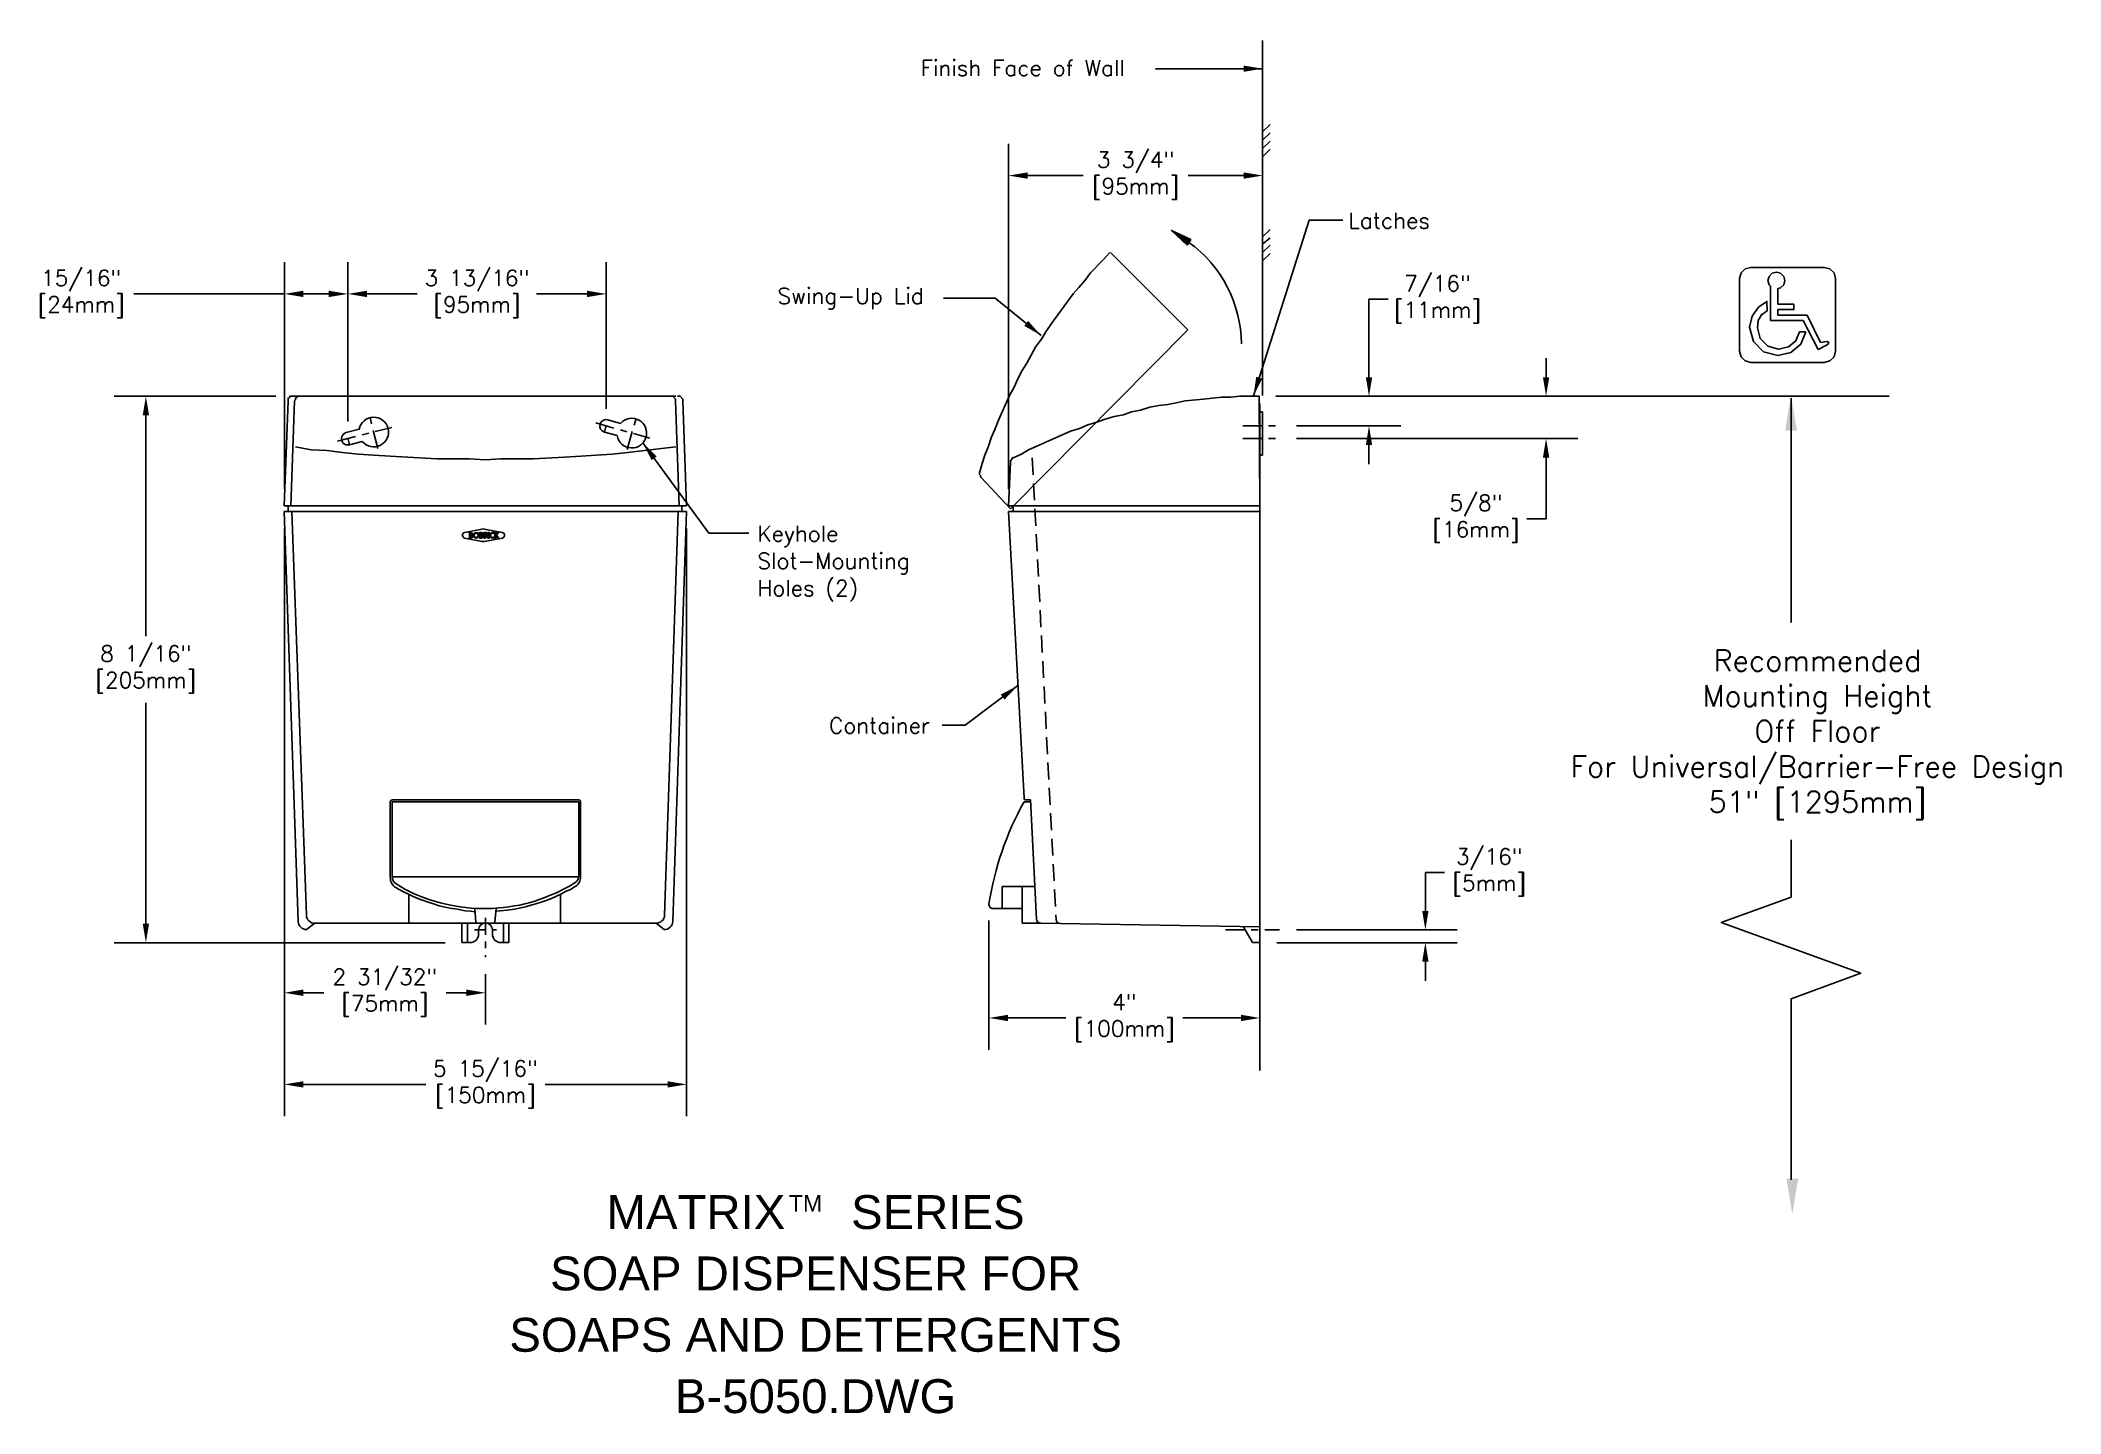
# Model space of a CAD drawing. Extents: x 0.3 to 30.1, y 0.1 to 20.3.
import ezdxf
from ezdxf.enums import TextEntityAlignment as Align

# ---------------------------------------------------------------- set-up
doc = ezdxf.new("R2010")
doc.units = 0
doc.header["$MEASUREMENT"] = 0
doc.header["$PDMODE"] = 35
doc.header["$PDSIZE"] = 0.000315
doc.linetypes.add('CENTERX2', pattern=[4, 2.5, -0.5, 0.5, -0.5])
doc.linetypes.add('HIDDEN2', pattern=[0.1875, 0.125, -0.0625])
doc.layers.get('0').update_dxf_attribs({"linetype": 'CONTINUOUS'})
doc.layers.get('DEFPOINTS').update_dxf_attribs({"linetype": 'CONTINUOUS'})
for name, color, linetype in [('DETAIL', 4, 'CONTINUOUS'), ('DIM', 1, 'CONTINUOUS'), ('TEXT', 2, 'CONTINUOUS')]:
    doc.layers.add(name, color=color, linetype=linetype)
doc.styles.add('ARIAL_5', font='arial.ttf', dxfattribs={"height": 5})
doc.styles.add('DIM_S_8', font='simplex.shx', dxfattribs={"height": 0.234375})
doc.dimstyles.new('DIM_S_7', dxfattribs={"dimtxt": 0.12, "dimasz": 0.28125, "dimexe": 0.46875, "dimexo": 0.25, "dimgap": 0.09375, "dimtad": 0, "dimtih": 1, "dimtoh": 1, "dimdec": 5, "dimzin": 4, "dimtxsty": 'DIM_S_8', "dimcen": 0.09375, "dimaunit": 1, "dimazin": 3, "dimtfac": 1, "dimtdec": 4, "dimtofl": 0, "dimtmove": 0, "dimatfit": 3, "dimtolj": 1, "dimtzin": 0})

# ---------------------------------------------------------------- blocks, each defined once
blk = doc.blocks.new('*D0')
at = {"color": 0, "linetype": 'BYBLOCK'}
for p, q in [((3.866, 13.142), (3.866, 4.469)), ((9.803, 13.142), (9.803, 4.469)), ((4.147, 4.938), (5.954, 4.938)), ((9.522, 4.938), (7.715, 4.938))]:
    blk.add_line(p, q, dxfattribs=at)
for points in [[(4.147, 4.984), (4.147, 4.891), (3.866, 4.938)], [(9.522, 4.984), (9.522, 4.891), (9.803, 4.938)]]:
    blk.add_solid(points, dxfattribs=at)
at = {"layer": 'DEFPOINTS', "color": 0, "linetype": 'BYBLOCK'}
for p in [(3.866, 13.392), (9.803, 13.392), (9.803, 4.938)]:
    blk.add_point(p, dxfattribs=at)
at = {"color": 0, "linetype": 'BYBLOCK', "insert": (6.835, 4.938), "char_height": 0.23438, "attachment_point": 5, "style": 'DIM_S_8'}
blk.add_mtext('\\A1;5 15/16"\\P[150mm]', dxfattribs=at)
blk = doc.blocks.new('*D1')
at = {"color": 0, "linetype": 'BYBLOCK'}
for p, q in [((3.866, 13.724), (3.866, 17.071)), ((4.803, 14.717), (4.803, 17.071)), ((3.866, 16.602), (1.643, 16.602)), ((4.522, 16.602), (4.147, 16.602))]:
    blk.add_line(p, q, dxfattribs=at)
for points in [[(4.147, 16.649), (4.147, 16.555), (3.866, 16.602)], [(4.522, 16.649), (4.522, 16.555), (4.803, 16.602)]]:
    blk.add_solid(points, dxfattribs=at)
at = {"layer": 'DEFPOINTS', "color": 0, "linetype": 'BYBLOCK'}
for p in [(4.803, 16.602), (4.803, 14.467), (3.866, 13.474)]:
    blk.add_point(p, dxfattribs=at)
at = {"color": 0, "linetype": 'BYBLOCK', "insert": (0.868, 16.602), "char_height": 0.2344, "attachment_point": 5, "style": 'DIM_S_8'}
blk.add_mtext('\\A1;15/16"\\P[24mm]', dxfattribs=at)
blk = doc.blocks.new('*D2')
at = {"color": 0, "linetype": 'BYBLOCK'}
for p, q in [((4.803, 14.717), (4.803, 17.071)), ((8.616, 14.904), (8.616, 17.071)), ((5.085, 16.602), (5.829, 16.602)), ((8.335, 16.602), (7.59, 16.602))]:
    blk.add_line(p, q, dxfattribs=at)
for points in [[(5.085, 16.649), (5.085, 16.555), (4.803, 16.602)], [(8.335, 16.649), (8.335, 16.555), (8.616, 16.602)]]:
    blk.add_solid(points, dxfattribs=at)
at = {"layer": 'DEFPOINTS', "color": 0, "linetype": 'BYBLOCK'}
for p in [(8.616, 16.602), (8.616, 14.654), (4.803, 14.467)]:
    blk.add_point(p, dxfattribs=at)
at = {"color": 0, "linetype": 'BYBLOCK', "insert": (6.71, 16.602), "char_height": 0.23438, "attachment_point": 5, "style": 'DIM_S_8'}
blk.add_mtext('\\A1;3 13/16"\\P[95mm]', dxfattribs=at)
blk = doc.blocks.new('*D3')
at = {"color": 0, "linetype": 'BYBLOCK'}
for p, q in [((14.556, 13.724), (14.556, 18.817)), ((14.838, 18.348), (15.657, 18.348)), ((18.025, 18.348), (17.206, 18.348))]:
    blk.add_line(p, q, dxfattribs=at)
for points in [[(14.838, 18.395), (14.838, 18.301), (14.556, 18.348)], [(18.025, 18.395), (18.025, 18.301), (18.306, 18.348)]]:
    blk.add_solid(points, dxfattribs=at)
at = {"layer": 'DEFPOINTS', "color": 0, "linetype": 'BYBLOCK'}
for p in [(18.306, 18.348), (18.306, 15.779), (14.556, 13.474)]:
    blk.add_point(p, dxfattribs=at)
at = {"color": 0, "linetype": 'BYBLOCK', "insert": (16.431, 18.348), "char_height": 0.2344, "attachment_point": 5, "style": 'DIM_S_8'}
blk.add_mtext('\\A1;3 3/4"\\P[95mm]', dxfattribs=at)
blk = doc.blocks.new('*D4')
at = {"color": 0, "linetype": 'BYBLOCK'}
for p, q in [((14.267, 7.354), (14.267, 5.449)), ((18.266, 6.779), (18.266, 5.449)), ((14.548, 5.918), (15.403, 5.918)), ((17.985, 5.918), (17.13, 5.918))]:
    blk.add_line(p, q, dxfattribs=at)
for points in [[(14.548, 5.965), (14.548, 5.871), (14.267, 5.918)], [(17.985, 5.965), (17.985, 5.871), (18.266, 5.918)]]:
    blk.add_solid(points, dxfattribs=at)
at = {"layer": 'DEFPOINTS', "color": 0, "linetype": 'BYBLOCK'}
for p in [(14.267, 7.604), (18.266, 7.029), (18.266, 5.918)]:
    blk.add_point(p, dxfattribs=at)
at = {"color": 0, "linetype": 'BYBLOCK', "insert": (16.266, 5.918), "char_height": 0.2344, "attachment_point": 5, "style": 'DIM_S_8'}
blk.add_mtext('\\A1;4"\\P[100mm]', dxfattribs=at)
blk = doc.blocks.new('*D5')
at = {"color": 0, "linetype": 'BYBLOCK'}
for p, q in [((20.708, 7.498), (20.708, 8.065)), ((20.708, 8.065), (20.989, 8.065)), ((18.806, 7.217), (21.177, 7.217)), ((18.516, 7.029), (21.177, 7.029)), ((20.708, 6.748), (20.708, 6.467))]:
    blk.add_line(p, q, dxfattribs=at)
for points in [[(20.661, 7.498), (20.755, 7.498), (20.708, 7.217)], [(20.661, 6.748), (20.755, 6.748), (20.708, 7.029)]]:
    blk.add_solid(points, dxfattribs=at)
at = {"layer": 'DEFPOINTS', "color": 0, "linetype": 'BYBLOCK'}
for p in [(18.556, 7.217), (20.708, 7.217), (18.266, 7.029)]:
    blk.add_point(p, dxfattribs=at)
at = {"color": 0, "linetype": 'BYBLOCK', "insert": (21.652, 8.065), "char_height": 0.2344, "attachment_point": 5, "style": 'DIM_S_8'}
blk.add_mtext('\\A1;3/16"\\P[5mm]', dxfattribs=at)
blk = doc.blocks.new('*D6')
at = {"color": 0, "linetype": 'BYBLOCK'}
for p, q in [((3.866, 13.142), (3.866, 5.821)), ((6.835, 6.565), (6.835, 5.821)), ((4.147, 6.29), (4.447, 6.29)), ((6.553, 6.29), (6.253, 6.29))]:
    blk.add_line(p, q, dxfattribs=at)
for points in [[(4.147, 6.337), (4.147, 6.243), (3.866, 6.29)], [(6.553, 6.337), (6.553, 6.243), (6.835, 6.29)]]:
    blk.add_solid(points, dxfattribs=at)
at = {"layer": 'DEFPOINTS', "color": 0, "linetype": 'BYBLOCK'}
for p in [(3.866, 13.392), (6.835, 6.815), (6.835, 6.29)]:
    blk.add_point(p, dxfattribs=at)
at = {"color": 0, "linetype": 'BYBLOCK', "insert": (5.35, 6.29), "char_height": 0.23438, "attachment_point": 5, "style": 'DIM_S_8'}
blk.add_mtext('\\A1;2 31/32"\\P[75mm]', dxfattribs=at)
blk = doc.blocks.new('*D7')
at = {"color": 0, "linetype": 'BYBLOCK'}
for p, q in [((19.876, 15.373), (19.876, 16.522)), ((19.876, 16.522), (20.158, 16.522)), ((18.503, 15.092), (20.345, 15.092)), ((18.806, 14.654), (20.345, 14.654)), ((19.876, 14.373), (19.876, 14.092))]:
    blk.add_line(p, q, dxfattribs=at)
for points in [[(19.83, 15.373), (19.923, 15.373), (19.876, 15.092)], [(19.83, 14.373), (19.923, 14.373), (19.876, 14.654)]]:
    blk.add_solid(points, dxfattribs=at)
at = {"layer": 'DEFPOINTS', "color": 0, "linetype": 'BYBLOCK'}
for p in [(18.253, 15.092), (18.556, 14.654), (19.876, 14.654)]:
    blk.add_point(p, dxfattribs=at)
at = {"color": 0, "linetype": 'BYBLOCK', "insert": (20.888, 16.522), "char_height": 0.2344, "attachment_point": 5, "style": 'DIM_S_8'}
blk.add_mtext('\\A1;7/16"\\P[11mm]', dxfattribs=at)
blk = doc.blocks.new('*D8')
at = {"layer": 'DEFPOINTS', "color": 0, "linetype": 'CONTINUOUS'}
for p in [(3.988, 15.092), (1.822, 7.029), (6.488, 7.029)]:
    blk.add_point(p, dxfattribs=at)
at = {"layer": 'DIM', "color": 0, "linetype": 'CONTINUOUS'}
for p, q in [((3.738, 15.092), (1.354, 15.092)), ((1.822, 14.81), (1.822, 11.55)), ((1.822, 7.311), (1.822, 10.57)), ((6.238, 7.029), (1.354, 7.029))]:
    blk.add_line(p, q, dxfattribs=at)
for points in [[(1.776, 14.81), (1.869, 14.81), (1.822, 15.092)], [(1.776, 7.311), (1.869, 7.311), (1.822, 7.029)]]:
    blk.add_solid(points, dxfattribs=at)
at = {"layer": 'DIM', "color": 0, "linetype": 'CONTINUOUS', "insert": (1.822, 11.06), "char_height": 0.23438, "attachment_point": 5, "style": 'DIM_S_8'}
blk.add_mtext('\\A1;8 1/16"\\P[205mm]', dxfattribs=at)
blk = doc.blocks.new('*D9')
at = {"color": 0, "linetype": 'BYBLOCK'}
for p, q in [((22.49, 15.373), (22.49, 15.654)), ((18.503, 15.092), (22.958, 15.092)), ((18.806, 14.467), (22.958, 14.467)), ((22.49, 14.185), (22.49, 13.284)), ((22.49, 13.284), (22.208, 13.284))]:
    blk.add_line(p, q, dxfattribs=at)
for points in [[(22.443, 15.373), (22.537, 15.373), (22.49, 15.092)], [(22.443, 14.185), (22.537, 14.185), (22.49, 14.467)]]:
    blk.add_solid(points, dxfattribs=at)
at = {"layer": 'DEFPOINTS', "color": 0, "linetype": 'BYBLOCK'}
for p in [(18.253, 15.092), (18.556, 14.467), (22.49, 14.467)]:
    blk.add_point(p, dxfattribs=at)
at = {"color": 0, "linetype": 'BYBLOCK', "insert": (21.456, 13.284), "char_height": 0.2344, "attachment_point": 5, "style": 'DIM_S_8'}
blk.add_mtext('\\A1;5/8"\\P[16mm]', dxfattribs=at)

msp = doc.modelspace()

# ---------------------------------------------------------------- hatches: boundary and pattern name
at = {"layer": 'DETAIL', "ltscale": 0.75}
msp.add_hatch(color=256, dxfattribs=at).paths.add_polyline_path([(17.189781, 17.321349), (17.244171, 17.402924), (16.958657, 17.538886)])

# ---------------------------------------------------------------- linework, layer by layer
for p, q in [((18.306355, 20.342268), (18.306355, 15.10169)), ((15.954242, 17.103824), (15.766063, 16.913472)), ((16.048317, 17.212585), (15.954242, 17.103824)), ((17.204227, 16.070529), (16.061761, 17.212585)), ((15.685418, 16.804708), (15.591343, 16.695947)), ((15.766063, 16.913472), (15.685418, 16.804708)), ((15.510699, 16.600769), (15.188122, 16.165707)), ((15.591343, 16.695947), (15.510699, 16.600769)), ((15.188122, 16.165707), (15.107477, 16.043344)), ((14.58329, 13.432931), (17.204227, 16.070529)), ((14.95962, 15.825803), (14.825223, 15.581077)), ((15.040265, 15.934567), (14.95962, 15.825803)), ((15.107477, 16.043344), (15.040265, 15.934567)), ((14.825223, 15.581077), (14.75801, 15.472316)), ((14.637043, 15.22759), (14.569843, 15.105227)), ((14.690809, 15.349953), (14.637043, 15.22759)), ((14.75801, 15.472316), (14.690809, 15.349953)), ((14.569843, 15.105227), (14.408554, 14.738138)), ((16.639718, 14.928473), (16.505304, 14.887686)), ((16.774115, 14.955662), (16.639718, 14.928473)), ((16.908525, 14.969261), (16.774115, 14.955662)), ((17.029491, 14.99645), (16.908525, 14.969261)), ((17.163905, 15.023651), (17.029491, 14.99645)), ((17.432712, 15.050836), (17.163905, 15.023651)), ((17.567126, 15.064439), (17.432712, 15.050836)), ((17.701524, 15.078025), (17.567126, 15.064439)), ((17.835933, 15.078025), (17.701524, 15.078025)), ((17.970347, 15.091624), (17.835933, 15.078025)), ((18.252602, 15.091624), (17.970347, 15.091624)), ((18.266033, 13.473719), (18.252602, 15.091624)), ((18.252602, 14.982864), (18.266033, 14.982864)), ((18.266033, 14.982864), (18.266033, 7.029262)), ((14.408554, 14.738138), (14.354789, 14.602172)), ((15.604774, 14.615774), (15.470376, 14.57497)), ((15.72574, 14.670148), (15.604774, 14.615774)), ((15.86015, 14.710936), (15.72574, 14.670148)), ((15.981116, 14.751724), (15.86015, 14.710936)), ((16.11553, 14.792512), (15.981116, 14.751724)), ((16.249928, 14.819713), (16.11553, 14.792512)), ((16.370894, 14.860501), (16.249928, 14.819713)), ((16.505304, 14.887686), (16.370894, 14.860501)), ((18.306355, 14.860501), (18.266033, 14.860501)), ((18.306355, 14.860501), (18.306355, 14.221484)), ((14.260713, 14.357446), (14.206944, 14.221484)), ((14.301035, 14.479809), (14.260713, 14.357446)), ((14.354789, 14.602172), (14.301035, 14.479809)), ((14.973064, 14.357446), (14.852097, 14.303059)), ((15.107477, 14.41182), (14.973064, 14.357446)), ((15.470376, 14.57497), (15.107477, 14.41182)), ((14.166622, 14.099121), (14.126299, 13.963171)), ((14.206944, 14.221484), (14.166622, 14.099121)), ((14.556399, 13.473719), (14.58329, 14.112719)), ((14.610165, 14.16711), (14.58329, 14.139908)), ((14.58329, 14.139908), (14.58329, 14.112719)), ((14.623612, 14.180696), (14.610165, 14.180696)), ((14.610165, 14.180696), (14.610165, 14.16711)), ((14.744579, 14.235082), (14.623612, 14.180696)), ((14.852097, 14.303059), (14.744579, 14.235082)), ((18.306355, 14.221484), (18.266033, 14.221484)), ((14.126299, 13.976758), (14.126299, 13.93597)), ((14.126299, 13.93597), (14.139747, 13.922384)), ((14.139747, 13.922384), (14.139747, 13.908781)), ((14.139747, 13.908781), (14.153178, 13.895182)), ((14.58329, 13.432931), (14.153178, 13.895182)), ((14.556399, 13.473719), (18.266033, 13.473719)), ((14.623612, 13.392127), (14.623612, 13.473719)), ((3.974582, 13.392127), (4.190696, 7.435244)), ((9.680942, 13.392127), (9.478336, 7.435527)), ((14.556399, 13.392127), (18.266033, 13.392127)), ((14.556399, 13.392127), (14.784901, 9.163809)), ((5.456482, 8.002798), (5.456482, 9.10537)), ((5.460547, 9.109435), (8.208476, 9.109435)), ((8.212541, 9.10537), (8.212541, 8.016769)), ((14.784901, 9.163809), (14.784901, 9.150223)), ((14.784901, 9.150223), (14.798332, 9.13662)), ((14.798332, 9.109435), (14.784901, 9.109435)), ((14.877576, 9.13662), (14.798332, 9.13662)), ((14.878976, 9.109435), (14.798332, 9.109435)), ((14.877576, 9.13662), (14.968377, 7.373779)), ((5.456482, 8.002798), (8.212541, 8.002798)), ((14.462324, 7.858603), (14.462324, 7.532301)), ((14.462324, 7.858603), (14.932742, 7.858603)), ((14.75801, 7.858603), (14.75801, 7.314776)), ((14.328576, 7.532301), (14.75801, 7.532301)), ((4.315614, 7.314776), (9.353409, 7.314776)), ((6.732542, 7.216762), (6.732542, 7.154262)), ((6.936481, 7.216762), (6.936481, 7.154262)), ((14.75801, 7.314776), (15.02975, 7.314502)), ((18.266033, 7.260386), (15.02975, 7.314502)), ((18.15851, 7.029262), (18.024101, 7.260386)), ((6.607542, 7.029262), (6.487816, 7.029262)), ((7.061481, 7.029262), (7.181207, 7.029262)), ((18.266033, 7.029262), (18.15851, 7.029262))]:
    msp.add_line(p, q, dxfattribs=at)
at = {"layer": 'DETAIL', "linetype": 'CONTINUOUS'}
for p, q in [((26.342383, 16.287447), (25.913047, 16.287447)), ((26.541893, 15.88298), (26.342383, 16.287447)), ((26.503968, 15.782264), (26.574053, 15.817782)), ((26.574053, 15.817782), (26.572601, 15.820724))]:
    msp.add_line(p, q, dxfattribs=at)
at = {"layer": 'DETAIL', "linetype": 'CENTERX2', "ltscale": 0.111111}
for p, q in [((4.648249, 14.427203), (5.450405, 14.631141)), ((5.246466, 14.318426), (5.124103, 14.807879)), ((8.461812, 14.697512), (9.258469, 14.473051)), ((8.925495, 14.304201), (9.064252, 14.78926)), ((18.016033, 14.654124), (18.556355, 14.654124)), ((18.016033, 14.466624), (18.556355, 14.466624)), ((17.760268, 7.216762), (18.556355, 7.216762))]:
    msp.add_line(p, q, dxfattribs=at)
at = {"layer": 'DETAIL', "linetype": 'CENTERX2', "ltscale": 0.03125}
for p, q in [((8.590381, 14.563887), (8.64123, 14.744361)), ((4.826405, 14.375765), (4.780206, 14.557484))]:
    msp.add_line(p, q, dxfattribs=at)
at = {"layer": 'DETAIL', "linetype": 'HIDDEN2', "ltscale": 2}
msp.add_line((14.905867, 14.180696), (15.25673, 7.368957), dxfattribs=at)
at = {"layer": 'DETAIL', "linetype": 'CENTERX2', "ltscale": 0.1}
msp.add_line((6.834511, 7.395452), (6.834511, 6.815029), dxfattribs=at)
at = {"layer": 'DETAIL', "ltscale": 0.75}
for points in [[(18.415132, 19.102421), (18.306355, 18.993645)], [(18.415132, 18.980058), (18.306355, 18.871282)], [(18.415132, 18.857695), (18.306355, 18.748918)], [(18.415132, 18.735332), (18.306355, 18.626555)], [(18.415132, 17.552489), (18.306355, 17.443712)], [(18.415132, 17.430126), (18.306355, 17.334948)], [(18.415132, 17.321349), (18.306355, 17.212585)], [(18.415132, 17.198986), (18.306355, 17.090221)], [(3.920196, 15.023651), (3.865806, 13.473719)], [(3.920196, 15.023651), (3.865806, 13.473719)], [(3.988185, 15.091624), (3.947381, 15.091624), (3.947381, 15.078025), (3.933795, 15.064439), (3.920196, 15.064439), (3.920196, 15.023651)], [(3.988185, 15.091624), (3.947381, 15.091624), (3.947381, 15.078025), (3.933795, 15.064439), (3.920196, 15.064439), (3.920196, 15.023651)], [(4.01537, 15.023651), (3.960984, 13.473719)], [(4.01537, 15.023651), (3.960984, 13.473719)], [(9.644056, 15.091624), (3.988185, 15.091624)], [(9.644056, 15.091624), (3.988185, 15.091624)], [(4.096945, 15.091624), (4.056158, 15.091624), (4.056158, 15.078025), (4.042559, 15.064439), (4.028956, 15.064439), (4.028956, 15.037238), (4.01537, 15.023651)], [(4.096945, 15.091624), (4.056158, 15.091624), (4.056158, 15.078025), (4.042559, 15.064439), (4.028956, 15.064439), (4.028956, 15.037238), (4.01537, 15.023651)], [(9.640155, 15.023651), (9.640155, 15.050836), (9.599367, 15.091624), (9.558579, 15.091624)], [(9.640155, 15.023651), (9.640155, 15.050836), (9.599367, 15.091624), (9.558579, 15.091624)], [(9.640155, 15.023651), (9.694529, 13.473719)], [(9.640155, 15.023651), (9.694529, 13.473719)], [(9.748915, 15.023651), (9.748915, 15.050836), (9.708127, 15.091624), (9.66734, 15.091624)], [(9.748915, 15.023651), (9.748915, 15.050836), (9.708127, 15.091624), (9.66734, 15.091624)], [(9.748915, 15.023651), (9.803306, 13.473719)], [(9.748915, 15.023651), (9.803306, 13.473719)], [(4.028956, 14.343847), (4.260096, 14.303059), (4.491224, 14.289473), (4.722347, 14.262271), (4.953487, 14.235082), (5.184615, 14.221484), (5.429341, 14.207897), (6.122732, 14.16711), (6.598581, 14.16711), (6.829705, 14.153507), (7.060833, 14.16711), (7.536699, 14.16711), (7.99895, 14.194295), (8.243676, 14.207897), (8.474816, 14.221484), (8.705939, 14.235082), (8.937067, 14.262271), (9.181793, 14.289473), (9.644056, 14.343847)], [(4.028956, 14.343847), (4.260096, 14.303059), (4.491224, 14.289473), (4.722347, 14.262271), (4.953487, 14.235082), (5.184615, 14.221484), (5.429341, 14.207897), (6.122732, 14.16711), (6.598581, 14.16711), (6.829705, 14.153507), (7.060833, 14.16711), (7.536699, 14.16711), (7.99895, 14.194295), (8.243676, 14.207897), (8.474816, 14.221484), (8.705939, 14.235082), (8.937067, 14.262271), (9.181793, 14.289473), (9.644056, 14.343847)], [(9.803306, 13.473719), (3.865806, 13.473719)], [(9.780022, 13.473719), (3.865806, 13.473719)], [(3.920196, 13.473719), (3.920196, 13.392127)], [(9.735317, 13.473719), (9.735317, 13.392127)], [(9.803306, 13.392127), (3.865806, 13.392127)], [(3.865806, 13.392127), (4.06976, 7.341961)], [(9.803306, 13.392127), (9.599367, 7.341961)], [(5.517658, 7.895319), (5.646834, 7.817815), (5.712979, 7.785021), (5.7828, 7.749838), (5.881055, 7.710586), (6.000324, 7.668263), (6.0819, 7.641078), (6.172528, 7.614885), (6.231448, 7.60029), (6.321456, 7.580858), (6.40443, 7.568098), (6.462588, 7.559502), (6.544163, 7.5459), (6.623567, 7.538325), (6.707298, 7.532301), (6.938425, 7.532301), (7.034329, 7.541737), (7.101576, 7.5459), (7.177874, 7.556085), (7.259216, 7.570434), (7.342951, 7.584783), (7.414291, 7.60029), (7.481711, 7.618263), (7.563839, 7.641078), (7.644395, 7.670875), (7.713391, 7.695452), (7.781381, 7.722653), (7.882762, 7.763407), (7.994394, 7.821858), (8.066894, 7.858603), (8.151858, 7.909586)], [(5.54924, 7.819266), (5.63426, 7.774387), (5.687621, 7.749838), (5.769197, 7.70905), (5.837174, 7.681865), (5.906585, 7.657419), (5.986722, 7.627475), (6.068297, 7.60029), (6.15338, 7.574478), (6.217862, 7.559502), (6.306563, 7.540451), (6.419323, 7.521311), (6.536337, 7.500044), (6.61214, 7.491513), (6.680113, 7.486098)], [(6.98608, 7.492659), (7.051076, 7.496299), (7.156343, 7.508256), (7.261609, 7.524996), (7.357305, 7.544128), (7.427878, 7.559502), (7.503243, 7.58), (7.577442, 7.60029), (7.659017, 7.627475), (7.731261, 7.653148), (7.808566, 7.681865), (7.882762, 7.714256), (7.945223, 7.744809), (8.027618, 7.787319), (8.089033, 7.814787), (8.089033, 7.814787)], [(5.701224, 7.314776), (5.701224, 7.749838)], [(6.693699, 7.328375), (6.678997, 7.534337)], [(6.975324, 7.328375), (6.990244, 7.537399)], [(7.944531, 7.314776), (7.944531, 7.749838)], [(4.194678, 7.221493), (4.315614, 7.314776)], [(6.487816, 7.314776), (6.487816, 7.029262)], [(6.569391, 7.314776), (6.569391, 7.029262)], [(6.693743, 7.328375), (6.693743, 7.314776), (6.707342, 7.314776)], [(6.938469, 7.314776), (6.707342, 7.314776)], [(6.975279, 7.328375), (6.975279, 7.314776), (6.961681, 7.314776)], [(7.099631, 7.314776), (7.099631, 7.029262)], [(7.181207, 7.314776), (7.181207, 7.029262)], [(9.474439, 7.22121), (9.353409, 7.314776)]]:
    msp.add_lwpolyline(points, dxfattribs=at)
for points in [[(17.189781, 17.321349), (17.244171, 17.402924), (16.958657, 17.538886)], [(6.842648, 13.127426), (7.078987, 13.082045), (7.092046, 13.078448), (7.103568, 13.07111), (7.111692, 13.059893), (7.115883, 13.047309), (7.114905, 13.033438), (7.110643, 13.02086), (7.103727, 13.011779), (7.0954, 13.004482), (7.085317, 12.999757), (6.818397, 12.946999), (6.798793, 12.946615), (6.779451, 12.949157), (6.760358, 12.952271), (6.526126, 12.999757), (6.515723, 13.004028), (6.506841, 13.011729), (6.499743, 13.02086), (6.495619, 13.035847), (6.49663, 13.052136), (6.502924, 13.066214), (6.510809, 13.073707), (6.519643, 13.078867), (6.529299, 13.082045), (6.782511, 13.130574), (6.80252, 13.133815), (6.823222, 13.132138)], [(6.596857, 13.063116), (6.596848, 13.069408), (6.595719, 13.075753), (6.591812, 13.07992), (6.591812, 13.080285), (6.61899, 13.080285), (6.631933, 13.078101), (6.640109, 13.071964), (6.642958, 13.062503), (6.641439, 13.0554), (6.637371, 13.050232), (6.631495, 13.04656), (6.640926, 13.04257), (6.647631, 13.035308), (6.650184, 13.024858), (6.648324, 13.015967), (6.643407, 13.008605), (6.636423, 13.003395), (6.628107, 13.000557), (6.619433, 12.999653), (6.610736, 12.999593), (6.591812, 12.999593), (6.591812, 12.999963), (6.595669, 13.00413), (6.596823, 13.010507), (6.596857, 13.016882)], [(6.612338, 13.047788), (6.620351, 13.048859), (6.627419, 13.052765), (6.63046, 13.060539), (6.628302, 13.067612), (6.622984, 13.071742), (6.616236, 13.072683), (6.608555, 13.071826), (6.608555, 13.047788)], [(6.618534, 13.008425), (6.627618, 13.009373), (6.63464, 13.014382), (6.637456, 13.023753), (6.634288, 13.033437), (6.62648, 13.038843), (6.616581, 13.040187), (6.608555, 13.039695), (6.608555, 13.009404)], [(6.739389, 13.040801), (6.73352, 13.018489), (6.718271, 13.003262), (6.697187, 12.99763), (6.676242, 13.003076), (6.661133, 13.01798), (6.655325, 13.040187), (6.661123, 13.061614), (6.676479, 13.076883), (6.698333, 13.082369), (6.719682, 13.076553), (6.734097, 13.061415)], [(6.668402, 13.041287), (6.672012, 13.024628), (6.682146, 13.011676), (6.69776, 13.006463), (6.712912, 13.010668), (6.722787, 13.021958), (6.726317, 13.038346), (6.72288, 13.055428), (6.713046, 13.068395), (6.697532, 13.073541), (6.682079, 13.069294), (6.672003, 13.057879)], [(6.750488, 13.063116), (6.75048, 13.069408), (6.749351, 13.075753), (6.745443, 13.07992), (6.745443, 13.080285), (6.772627, 13.080285), (6.785567, 13.078101), (6.793743, 13.071964), (6.796594, 13.062503), (6.795073, 13.0554), (6.791003, 13.050232), (6.785126, 13.04656), (6.79456, 13.04257), (6.801268, 13.035308), (6.80382, 13.024858), (6.80196, 13.015967), (6.797041, 13.008605), (6.790058, 13.003395), (6.781739, 13.000557), (6.773065, 12.999653), (6.764366, 12.999593), (6.745443, 12.999593), (6.745443, 12.999963), (6.7493, 13.00413), (6.750454, 13.010507), (6.750488, 13.016882)], [(6.765973, 13.047788), (6.773983, 13.048859), (6.78105, 13.052765), (6.784091, 13.060539), (6.781933, 13.067612), (6.776617, 13.071742), (6.769873, 13.072683), (6.762186, 13.071826), (6.762186, 13.047788)], [(6.772165, 13.008425), (6.781251, 13.009373), (6.788272, 13.014382), (6.791087, 13.023753), (6.787919, 13.033437), (6.780113, 13.038843), (6.770218, 13.040187), (6.762186, 13.039695), (6.762186, 13.009404)], [(6.838092, 13.080285), (6.851077, 13.077646), (6.859092, 13.070619), (6.861832, 13.060539), (6.859193, 13.050666), (6.852502, 13.04319), (6.843592, 13.038959), (6.860107, 13.016761), (6.865613, 13.010458), (6.872035, 13.00459), (6.878686, 12.999593), (6.868139, 12.999593), (6.862752, 13.000175), (6.858461, 13.00212), (6.854835, 13.005727), (6.84084, 13.024246), (6.830293, 13.041535), (6.839513, 13.044173), (6.847025, 13.049728), (6.850129, 13.059069), (6.848002, 13.066606), (6.842587, 13.071279), (6.835338, 13.072683), (6.832731, 13.072484), (6.830148, 13.072147), (6.827541, 13.0717), (6.827541, 13.016761), (6.827578, 13.010391), (6.828763, 13.004045), (6.832702, 12.999963), (6.832702, 12.999593), (6.810792, 12.999593), (6.810792, 12.999963), (6.814702, 13.004072), (6.815833, 13.010444), (6.815842, 13.016761), (6.815842, 13.062994), (6.815833, 13.069372), (6.814702, 13.075749), (6.810792, 13.07992), (6.810792, 13.080285)], [(6.876369, 13.062994), (6.876361, 13.069372), (6.875232, 13.075749), (6.871324, 13.07992), (6.871324, 13.080285), (6.893116, 13.080285), (6.893116, 13.07992), (6.889258, 13.075722), (6.888102, 13.069318), (6.888067, 13.062994), (6.888067, 13.016761), (6.888102, 13.010471), (6.889258, 13.004126), (6.893116, 12.999963), (6.893116, 12.999593), (6.871324, 12.999593), (6.871324, 12.999963), (6.875181, 13.004072), (6.876335, 13.010444), (6.876369, 13.016761)], [(6.959145, 13.065078), (6.952523, 13.0688), (6.945393, 13.071212), (6.93793, 13.072071), (6.923939, 13.0682), (6.914533, 13.057626), (6.911091, 13.0419), (6.914719, 13.025051), (6.92482, 13.012644), (6.940221, 13.007812), (6.948774, 13.008833), (6.957019, 13.011572), (6.964651, 13.015534), (6.964996, 13.015534), (6.959145, 13.001311), (6.953585, 12.999158), (6.947771, 12.997985), (6.94183, 12.99763), (6.918442, 13.002799), (6.903363, 13.017399), (6.89802, 13.040065), (6.903232, 13.062282), (6.917388, 13.076951), (6.938275, 13.082247), (6.945292, 13.081833), (6.952283, 13.080739), (6.959145, 13.079184)], [(6.972891, 13.063116), (6.972853, 13.069408), (6.971668, 13.075753), (6.96773, 13.07992), (6.96773, 13.080285), (6.989751, 13.080285), (6.989751, 13.07992), (6.985812, 13.075807), (6.984626, 13.069435), (6.984588, 13.063116), (6.984588, 13.016882), (6.984626, 13.010507), (6.985812, 13.00413), (6.989751, 12.999963), (6.989751, 12.999593), (6.96773, 12.999593), (6.96773, 12.999963), (6.971668, 13.004157), (6.972853, 13.010561), (6.972891, 13.016882)], [(7.001103, 13.062872), (7.005268, 13.069036), (7.00757, 13.075145), (7.004085, 13.07992), (7.004085, 13.080285), (7.024732, 13.080285), (7.024732, 13.080163), (6.99835, 13.043984), (7.021517, 13.011488), (7.025365, 13.006948), (7.029902, 13.003195), (7.035279, 12.999963), (7.035279, 12.999593), (7.024499, 12.999593), (7.019102, 13.000306), (7.01457, 13.002191), (7.011539, 13.004865), (6.98608, 13.041535)]]:
    msp.add_lwpolyline(points, close=True, dxfattribs=at)
at = {"layer": 'DETAIL', "linetype": 'CONTINUOUS'}
for points in [[(26.596821, 15.590495), (26.680458, 15.613029), (26.739854, 15.672232), (26.762449, 15.755494), (26.762449, 16.827992), (26.739854, 16.911281), (26.680458, 16.970451), (26.596821, 16.992958), (25.510937, 16.992958), (25.427347, 16.970451), (25.367924, 16.911281), (25.345309, 16.827992), (25.345309, 15.755494), (25.367924, 15.672232), (25.427347, 15.613029), (25.510937, 15.590495)], [(26.326032, 16.040952), (26.25046, 15.862676), (26.104957, 15.738803), (25.912679, 15.69239), (25.70122, 15.749384), (25.550878, 15.899123), (25.49365, 16.109752), (25.531898, 16.271358), (25.627241, 16.407812), (25.750578, 16.490091), (25.75179, 16.354111), (25.66836, 16.293282), (25.622596, 16.210167), (25.608635, 16.101005), (25.651548, 15.943067), (25.764305, 15.830772), (25.922925, 15.788033), (26.067077, 15.821382), (26.176192, 15.911578), (26.232919, 16.043823)]]:
    msp.add_lwpolyline(points, close=True, dxfattribs=at)
for points in [[(25.913047, 16.679708), (25.952399, 16.690306), (25.997293, 16.735026), (26.014379, 16.797949), (25.997293, 16.860819), (25.952399, 16.905499), (25.889255, 16.922505), (25.82609, 16.905499), (25.781217, 16.860819), (25.764151, 16.797949), (25.781217, 16.735026), (25.800772, 16.715537)], [(25.800772, 16.715537), (25.800772, 16.20911)], [(25.913047, 16.449648), (25.913047, 16.679708)], [(25.913047, 16.371311), (26.148974, 16.371311), (26.148974, 16.449648), (25.913047, 16.449648)], [(25.800772, 16.20911), (25.913047, 16.20911)], [(25.913047, 16.287447), (25.913047, 16.371311)], [(25.913047, 16.20911), (26.285959, 16.20911)], [(26.285959, 16.20911), (26.503968, 15.782264)], [(26.572601, 15.820724), (26.622273, 15.841534), (26.654096, 15.864469), (26.661504, 15.885256), (26.640891, 15.897377), (26.597637, 15.89648), (26.541893, 15.88298)]]:
    msp.add_lwpolyline(points, dxfattribs=at)
at = {"layer": 'DETAIL', "ltscale": 0.75}
for points in [[(5.016698, 14.424144, 4.44151844), (4.970499, 14.605863), (4.780206, 14.557484, 1), (4.826405, 14.375765)], [(8.779369, 14.510639, 4.44151844), (8.830219, 14.691112), (8.64123, 14.744361, 1), (8.590381, 14.563887)]]:
    msp.add_lwpolyline(points, format="xyb", close=True, dxfattribs=at)
msp.add_lwpolyline([(5.54924, 7.819266), (5.51021, 7.842685, -0.263438882), (5.429297, 7.985598), (5.429297, 9.10537, -0.414213562), (5.460547, 9.13662), (8.208476, 9.13662, -0.414213562), (8.239726, 9.10537), (8.239726, 7.999569, -0.263442421), (8.158811, 7.856655), (8.089033, 7.814787)], format="xyb", dxfattribs=at)
at = {"layer": 'DETAIL', "linetype": 'CENTERX2', "ltscale": 0.0625}
msp.add_lwpolyline([(6.671369, 7.216762), (6.997654, 7.216762)], dxfattribs=at)
at = {"layer": 'DETAIL', "ltscale": 0.75}
for centre, radius, start, end in [((16.135394, 15.853127), 1.856591, 0.4154951, 54.3689596), ((5.460547, 9.10537), 0.004065, 90, 180), ((8.208476, 9.10537), 0.004065, 0, 90), ((18.750446, 6.902675), 4.538209, 150.9047892, 171.10405), ((5.581482, 8.002798), 0.125, 180, 239.036749), ((8.087541, 8.016769), 0.125, 300.9662845, 0), ((14.328576, 7.594801), 0.0625, 171.10405, 270), ((4.194678, 7.346493), 0.125, 182.0777619, 270), ((4.315614, 7.439776), 0.125, 182.0777619, 270), ((6.834511, 7.216762), 0.101969, 0, 180), ((9.353409, 7.439776), 0.125, 270, 358.0519097), ((9.474439, 7.34621), 0.125, 270, 358.0519097), ((15.030794, 7.376994), 0.0625, 182.948615, 269.0419958), ((15.319147, 7.372172), 0.0625, 182.948615, 269.0419958), ((6.607542, 7.154262), 0.125, 270, 0), ((7.061481, 7.154262), 0.125, 180, 270)]:
    msp.add_arc(centre, radius, start, end, dxfattribs=at)
at = {"layer": 'DIM', "linetype": 'CONTINUOUS'}
for p, q in [((22.958399, 15.091624), (27.551909, 15.091624)), ((26.10523, 11.751136), (26.10523, 15.063061)), ((26.10523, 9.415674), (26.10523, 9.415674)), ((18.266033, 7.029262), (18.266033, 5.143127)), ((26.10523, 3.527948), (26.10523, 6.201552))]:
    msp.add_line(p, q, dxfattribs=at)
msp.add_lwpolyline([(26.10523, 6.201552), (26.10523, 6.201552), (27.135534, 6.576552), (25.074926, 7.326552), (26.10523, 7.701552), (26.10523, 8.547428)], dxfattribs=at)
for points in [[(26.018708, 14.581957), (26.192319, 14.581957), (26.105513, 15.102791)], [(26.21132, 3.548651), (26.037709, 3.548651), (26.124514, 3.027818)]]:
    msp.add_solid(points, dxfattribs=at)

# ---------------------------------------------------------------- texts
at = {"layer": 'DIM', "linetype": 'CONTINUOUS', "style": 'DIM_S_8'}
for s, p in [('Finish Face of Wall', (13.25902, 19.817759)), ('Latches', (19.570353, 17.5662)), ('Swing-Up Lid', (11.145038, 16.454097)), ('Keyhole', (10.84908, 12.946291)), ('Slot-Mounting', (10.84908, 12.544506)), ('Holes (2)', (10.84908, 12.14272)), ('Container', (11.906071, 10.114689))]:
    msp.add_text(s, height=0.234375, dxfattribs=at).set_placement(p)
at = {"layer": 'DIM', "linetype": 'CONTINUOUS', "insert": (26.495086, 10.098062), "char_height": 0.3125, "attachment_point": 5, "style": 'DIM_S_8'}
msp.add_mtext('Recommended\\PMounting Height\\POff Floor\\PFor Universal/Barrier-Free Design\\P51" [1295mm]', dxfattribs=at)
at = {"layer": 'TEXT', "linetype": 'CONTINUOUS', "style": 'ARIAL_5'}
for s, height, p in [('MATRIX     SERIES', 0.5, (11.707681, 2.803802)), ('TM', 0.243, (11.559217, 3.061499)), ('SOAP DISPENSER FOR', 0.5, (11.707681, 1.898362)), ('SOAPS AND DETERGENTS', 0.5, (11.707681, 0.992923)), ('B-5050.DWG', 0.5, (11.707681, 0.087483))]:
    msp.add_text(s, height=height, dxfattribs=at).set_placement(p, align=Align.CENTER)

# ---------------------------------------------------------------- dimensions: what is measured, and where the dimension line sits
at = {"layer": 'DIM', "linetype": 'CONTINUOUS'}
for base, p1, p2, text, override, picture, middle in [((18.306355, 18.348248), (14.556399, 13.473719), (18.306355, 15.779105), '<>\\P[95mm]', {"dimpost": '"', "dimse2": 1}, '*D3', (16.431377, 18.348248)), ((4.803306, 16.602017), (3.865806, 13.473719), (4.803306, 14.466624), '<>\\P[24mm]', {"dimpost": '"'}, '*D1', (0.868038, 16.602017)), ((8.615806, 16.602017), (4.803306, 14.466624), (8.615806, 14.654124), '<>\\P[95mm]', {"dimpost": '"'}, '*D2', (6.709556, 16.602017)), ((9.803306, 4.937506), (3.865806, 13.392127), (9.803306, 13.392127), '<>\\P[150mm]', {"dimpost": '"'}, '*D0', (6.834556, 4.937506)), ((6.8345113, 6.2899129), (3.8658055, 13.3921271), (6.8345113, 6.8150287), '<>\\P[75mm]', {"dimpost": '"'}, '*D6', (5.3501584, 6.2899129)), ((18.2660332, 5.9177922), (14.2668281, 7.604466), (18.2660332, 7.0292622), '<>\\P[100mm]', {"dimpost": '"'}, '*D4', (16.2664307, 5.9177922))]:
    dim = msp.add_linear_dim(base=base, p1=p1, p2=p2, text=text, dimstyle='DIM_S_7', override=override, dxfattribs=at)
    dim.commit()
    dim.dimension.update_dxf_attribs({"geometry": picture, "text_midpoint": middle, "dimtype": 160})
for base, p1, p2, text, picture, middle in [((19.876462, 14.654124), (18.252602, 15.091624), (18.556355, 14.654124), '<>\\P[11mm]', '*D7', (20.887623, 16.521797)), ((22.489649, 14.466624), (18.252602, 15.091624), (18.556355, 14.466624), '<>\\P[16mm]', '*D9', (21.456167, 13.284393)), ((20.707888, 7.216762), (18.266033, 7.029262), (18.556355, 7.216762), '<>\\P[5mm]', '*D5', (21.652084, 8.064947))]:
    dim = msp.add_linear_dim(base=base, p1=p1, p2=p2, angle=90, text=text, dimstyle='DIM_S_7', override={"dimpost": '"'}, dxfattribs=at)
    dim.commit()
    dim.dimension.update_dxf_attribs({"geometry": picture, "text_midpoint": middle, "dimtype": 160})
dim = msp.add_linear_dim(base=(1.822378, 7.029262), p1=(3.988185, 15.091624), p2=(6.487816, 7.029262), angle=90, text='<>\\P[205mm]', dimstyle='DIM_S_7', override={"dimpost": '"'}, dxfattribs=at)
dim.commit()
dim.dimension.update_dxf_attribs({"geometry": '*D8', "text_midpoint": (1.822378, 11.060443)})

# ---------------------------------------------------------------- leaders
for points in [[(18.306355, 19.925202), (16.72595, 19.925202)], [(18.170338, 15.096573), (18.993876, 17.689681), (19.487999, 17.689681)], [(15.034764, 15.989207), (14.35829, 16.538623), (13.597257, 16.538623)], [(9.157895, 14.403056), (10.130327, 13.07308), (10.722242, 13.07308)], [(14.693202, 10.821863), (13.914731, 10.238243), (13.57415, 10.238243)]]:
    msp.add_leader(points, dimstyle='DIM_S_7', dxfattribs=at)

doc.saveas('drawing.dxf')
